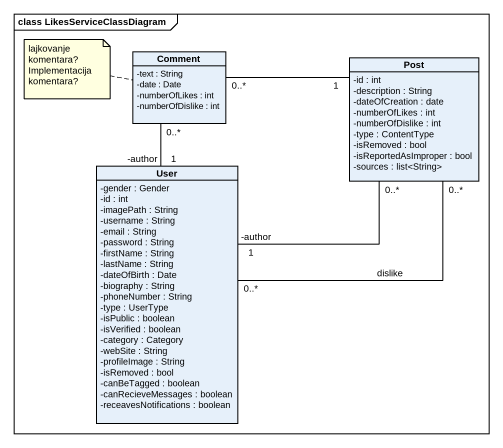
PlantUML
@startuml
mainframe class LikesServiceClassDiagram
hide circle
hide empty members
skinparam classAttributeIconSize 0
class Comment {
  -text : String
  -date : Date
  -numberOfLikes : int
  -numberOfDislike : int
}
class Post {
  -id : int
  -description : String
  -dateOfCreation : date
  -numberOfLikes : int
  -numberOfDislike : int
  -type : ContentType
  -isRemoved : bool
  -isReportedAsImproper : bool
  -sources : list<String>
}
class User {
  -gender : Gender
  -id : int
  -imagePath : String
  -username : String
  -email : String
  -password : String
  -firstName : String
  -lastName : String
  -dateOfBirth : Date
  -biography : String
  -phoneNumber : String
  -type : UserType
  -isPublic : boolean
  -isVerified : boolean
  -category : Category
  -webSite : String
  -profileImage : String
  -isRemoved : bool
  -canBeTagged : boolean
  -canRecieveMessages : boolean
  -receavesNotifications : boolean
}
Comment "0..*" -- "-author\n1" User
Post "1" -left- "0..*" Comment
Post "0..*" -- "1\n-author" User
User "0..*" -up- "0..*" Post : dislike
note left of Comment
  lajkovanje komentara?
  Implementacija komentara?
end note
@enduml
